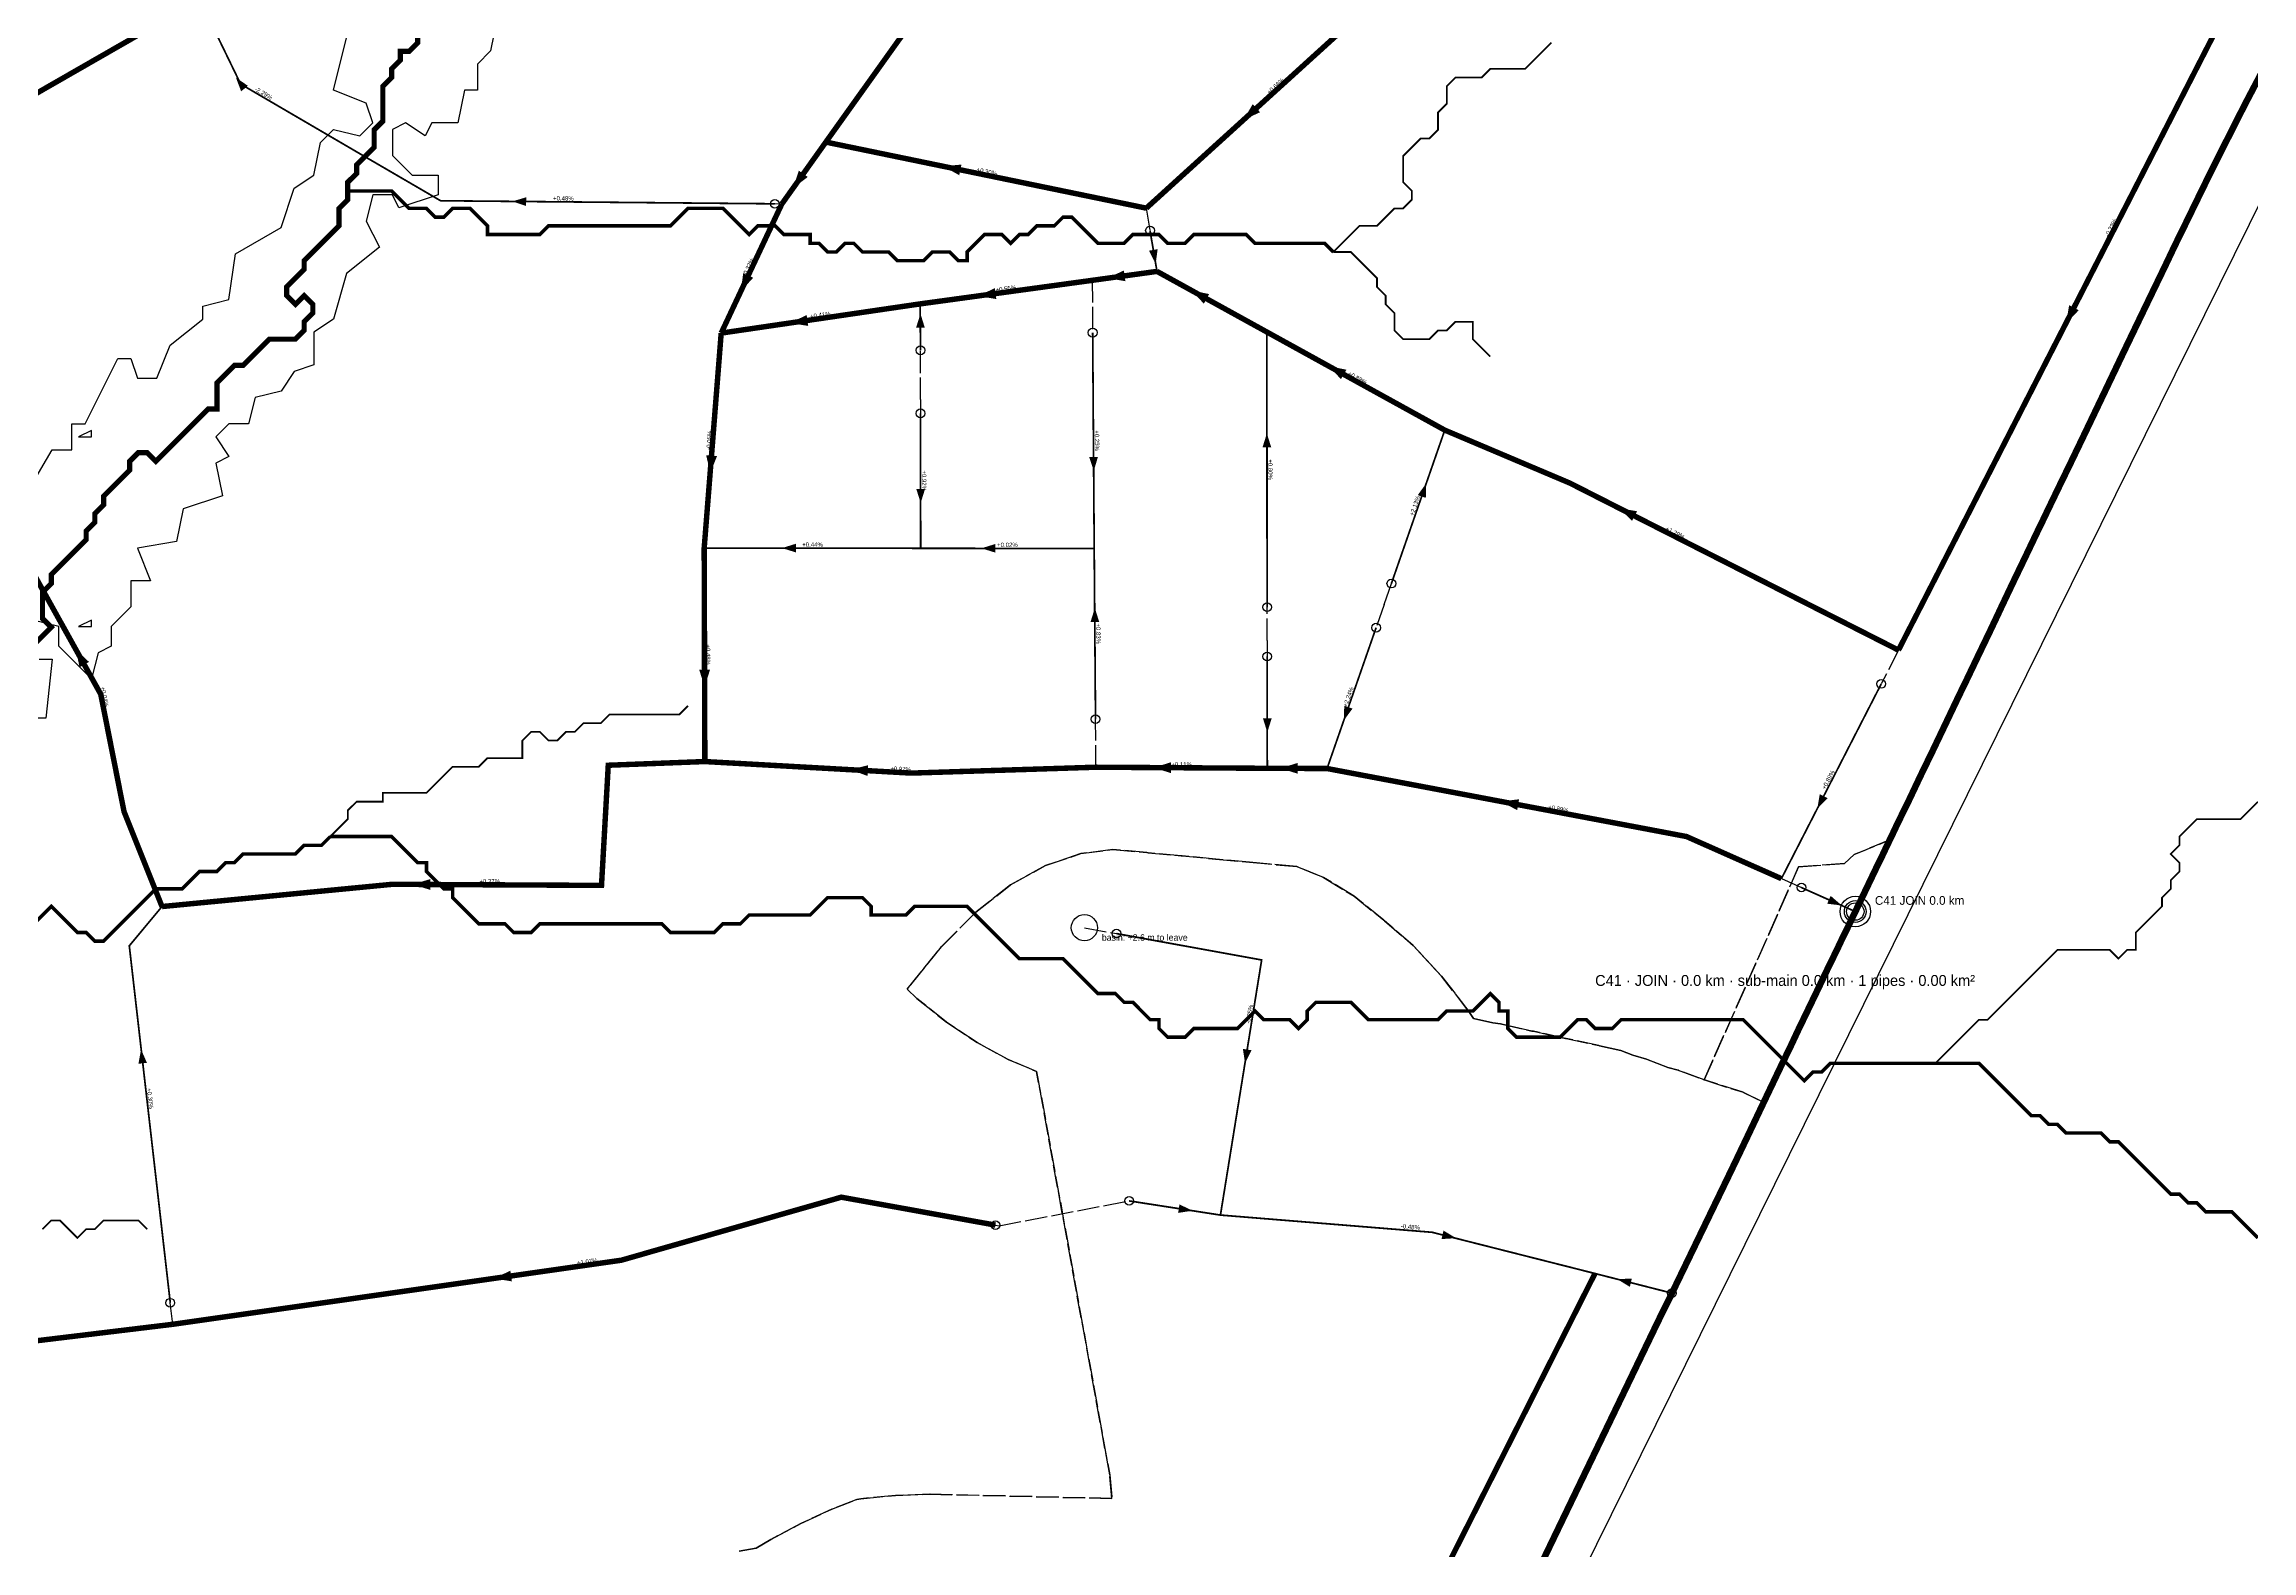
# Model space of a CAD drawing. Header units: metres. Extents: x 442821 to 452274, y 2561971 to 2571293.
# Drawn here: x 445948 to 446961, y 2564912 to 2565603 of the extents above; entities that cross this region are included whole.
import ezdxf
from ezdxf.enums import TextEntityAlignment as Align

# ---------------------------------------------------------------- set-up
doc = ezdxf.new("R2010")
doc.units = ezdxf.units.M
doc.header["$LTSCALE"] = 8
doc.linetypes.add('DASHDOT', pattern=[3.556, 2.54, -0.508, 0, -0.508])
doc.linetypes.add('DASHED', pattern=[1.524, 1.27, -0.254])
for name, color, linetype in [('A_ARROWS', 7, 'Continuous'), ('A_BASINS', 1, 'Continuous'), ('A_BUILT_2006', 252, 'Continuous'), ('A_CATCH_LABEL', 7, 'Continuous'), ('A_CATCHMENTS', 7, 'Continuous'), ('A_ENVELOPE', 3, 'Continuous'), ('A_GRADIENT', 8, 'Continuous'), ('A_HEAD_GAP', 8, 'Continuous'), ('A_HEADS', 8, 'Continuous'), ('A_JOIN_LINK', 6, 'Continuous'), ('A_MAIN_PIPE', 5, 'Continuous'), ('A_OUTLET_LABEL', 7, 'Continuous'), ('A_OUTLETS', 7, 'Continuous'), ('A_STREAMS', 5, 'Continuous'), ('A_WADI', 4, 'Continuous')]:
    doc.layers.add(name, color=color, linetype=linetype)

msp = doc.modelspace()

# ---------------------------------------------------------------- linework, layer by layer
at = {"layer": 'A_ARROWS', "color": 1}
for points in [[(446036, 2565587.8), (446041.5, 2565584), (446038.4, 2565581.5)], [(446498.2, 2565568.4), (446502.4, 2565575.6), (446505.8, 2565571.9)], [(446360.5, 2565547.1), (446368.8, 2565547.9), (446367.8, 2565543)], [(446291.6, 2565537.1), (446294.2, 2565545.1), (446298.3, 2565542.2)], [(446162.8, 2565531), (446169.2, 2565532.9), (446169.1, 2565528.9)], [(446457.9, 2565502.4), (446454.8, 2565508.4), (446458.8, 2565509.1)], [(446267.6, 2565489.8), (446268.7, 2565498.1), (446273.3, 2565496)], [(446435.7, 2565495.8), (446443.3, 2565499.3), (446444, 2565494.4)], [(446376.5, 2565487.6), (446384.1, 2565491.2), (446384.8, 2565486.2)], [(446474.2, 2565490.2), (446482.4, 2565488.5), (446480, 2565484.1)], [(446290.2, 2565475.2), (446297.8, 2565478.9), (446298.5, 2565473.9)], [(446350, 2565479.5), (446352, 2565473.1), (446348, 2565473.1)], [(446875.5, 2565475.1), (446876.9, 2565483.4), (446881.3, 2565481.1)], [(446537.1, 2565455.5), (446545.4, 2565453.8), (446542.9, 2565449.5)], [(446508.9, 2565424.6), (446510.9, 2565418.2), (446506.9, 2565418.2)], [(446253.6, 2565406.5), (446251.7, 2565414.6), (446256.7, 2565414.2)], [(446429.5, 2565407.4), (446427.4, 2565413.8), (446431.4, 2565413.8)], [(446350.1, 2565392.7), (446348.1, 2565399.1), (446352.1, 2565399.1)], [(446582, 2565401.7), (446581.8, 2565395), (446578.1, 2565396.3)], [(446670.4, 2565390.3), (446678.7, 2565388.9), (446676.4, 2565384.5)], [(446286.5, 2565372), (446292.9, 2565374), (446292.9, 2565370)], [(446378, 2565371.9), (446384.4, 2565373.9), (446384.4, 2565369.9)], [(446430, 2565344.5), (446432, 2565338.1), (446428, 2565338.1)], [(445962.6, 2565325.5), (445968.6, 2565319.8), (445964.3, 2565317.3)], [(446251, 2565308.3), (446248.5, 2565316.3), (446253.5, 2565316.3)], [(446509.1, 2565287.5), (446507.1, 2565293.9), (446511.1, 2565293.9)], [(446544.2, 2565293), (446544.4, 2565299.7), (446548.2, 2565298.4)], [(446457, 2565271.3), (446465, 2565273.8), (446464.9, 2565268.8)], [(446515.1, 2565271), (446523.1, 2565273.5), (446523.1, 2565268.5)], [(446317.8, 2565270.4), (446326, 2565272.4), (446325.7, 2565267.5)], [(446616.3, 2565255.8), (446624.6, 2565256.8), (446623.7, 2565251.8)], [(446761.4, 2565252.5), (446762.5, 2565259.1), (446766.1, 2565257.3)], [(446117.2, 2565217.8), (446125.2, 2565220.2), (446125.2, 2565215.2)], [(445992.5, 2565142.1), (445995.2, 2565135.9), (445991.3, 2565135.5)], [(446154.4, 2565037), (446161.9, 2565040.6), (446162.6, 2565035.7)]]:
    msp.add_solid(points, dxfattribs=at)
at = {"layer": 'A_ARROWS', "color": 2}
msp.add_solid([(446772.6, 2565208.1), (446765.9, 2565208.9), (446767.5, 2565212.5)], dxfattribs=at)
at = {"layer": 'A_ARROWS', "color": 3}
for points in [[(446498.9, 2565135.7), (446497.9, 2565142.3), (446501.9, 2565141.7)], [(446474.8, 2565068.1), (446468.2, 2565067.1), (446468.8, 2565071)], [(446595.7, 2565055.5), (446589, 2565055.1), (446589.9, 2565059)], [(446669.6, 2565036.7), (446676.3, 2565037), (446675.4, 2565033.2)]]:
    msp.add_solid(points, dxfattribs=at)
at = {"layer": 'A_BASINS', "color": 1}
msp.add_circle((446425.2, 2565197.9), 6, dxfattribs=at)
at = {"layer": 'A_BUILT_2006', "color": 252}
msp.add_lwpolyline([(444423.4, 2563343.2), (444431.5, 2563355.3), (444572.9, 2563267.8), (444295.2, 2562786.9), (444363.1, 2562577.1), (444377.7, 2562576.5), (444569.2, 2562604), (444800.1, 2562694.3), (445148.7, 2563361.2), (445469.4, 2563197.5), (445714.6, 2563159.3), (445807.5, 2563389.7), (445994.1, 2563715), (446180.6, 2564037.7), (446320.8, 2564284.9), (446551.4, 2564695.1), (447061.6, 2565726.9), (448013.4, 2567331.6), (448231.6, 2567243.7), (448332.3, 2567295.5), (448412.2, 2567436.6)], dxfattribs=at)
at = {"layer": 'A_CATCHMENTS', "color": 1, "linetype": 'DASHED'}
msp.add_lwpolyline([(446962.1, 2565584.2), (446958, 2565576.4), (446952.5, 2565565.6), (446950.8, 2565562.2), (446947, 2565554.7), (446941.5, 2565543.7), (446938.1, 2565536.8), (446930.8, 2565521.8), (446925.4, 2565510.8), (446920.7, 2565500.9), (446914.8, 2565488.7), (446909.5, 2565477.7), (446901.7, 2565461.5), (446898.9, 2565455.6), (446893.6, 2565444.5), (446888.3, 2565433.4), (446882.7, 2565421.7), (446877.7, 2565411.3), (446872.3, 2565400.2), (446867, 2565389.2), (446864.9, 2565384.8), (446862.8, 2565380.5), (446856.4, 2565367.1), (446851.1, 2565356.1), (446845.5, 2565344.3), (446844.1, 2565341.3), (446840.6, 2565333.9), (446835.3, 2565322.9), (446830, 2565311.8), (446826.3, 2565304.2), (446819.4, 2565289.7), (446814.1, 2565278.6), (446808.7, 2565267.5), (446803.5, 2565256.5), (446798.1, 2565245.5), (446795.7, 2565240.4), (446794.7, 2565238.2), (446778.3, 2565231.4), (446773.8, 2565227.4), (446752.8, 2565225.8), (446709.5, 2565128.1), (446697.5, 2565132.5), (446692.8, 2565133.8), (446683, 2565137.6), (446676.7, 2565139.5), (446671.2, 2565141.6), (446661.4, 2565143.7), (446661.2, 2565143.8), (446646.2, 2565147.1), (446645.9, 2565147.1), (446631.2, 2565150.4), (446630.4, 2565150.5), (446616.1, 2565153.8), (446612.6, 2565154.3), (446603.7, 2565156.3), (446601.6, 2565159.5), (446589, 2565175.7), (446576, 2565189.7), (446562.9, 2565201), (446562.5, 2565201.4), (446548.9, 2565212.4), (446534.9, 2565220.9), (446522.6, 2565225.9), (446501, 2565227.9), (446501, 2565227.9), (446485.5, 2565229.4), (446485.3, 2565229.4), (446470, 2565230.8), (446469.6, 2565230.9), (446454.5, 2565232.2), (446453.9, 2565232.4), (446438.2, 2565233.7), (446423.6, 2565231.9), (446407.4, 2565226.4), (446391.3, 2565217.5), (446375.4, 2565205), (446359.5, 2565189.1), (446343.9, 2565169.7), (446348.4, 2565165.5), (446362, 2565154.5), (446376, 2565145.2), (446390.2, 2565137.5), (446403.3, 2565132), (446436.8, 2564947), (446437.8, 2564936.1), (446354.3, 2564938.1), (446338.6, 2564937.5), (446322.7, 2564936), (446320.8, 2564935.7), (446309.3, 2564931.2), (446295.2, 2564924.7), (446281.3, 2564917.3), (446274.6, 2564913.3), (446266.8, 2564911.9)], dxfattribs=at)
at = {"layer": 'A_CATCHMENTS', "color": 3, "linetype": 'DASHED'}
msp.add_lwpolyline([(446266.8, 2564911.9), (446274.6, 2564913.3), (446281.3, 2564917.3), (446295.2, 2564924.7), (446309.3, 2564931.2), (446320.8, 2564935.7), (446322.7, 2564936), (446338.6, 2564937.5), (446354.3, 2564938.1), (446437.8, 2564936.1), (446436.8, 2564947), (446403.3, 2565132), (446390.2, 2565137.5), (446376, 2565145.2), (446362, 2565154.5), (446348.4, 2565165.5), (446343.9, 2565169.7), (446359.5, 2565189.1), (446375.4, 2565205), (446391.3, 2565217.5), (446407.4, 2565226.4), (446423.6, 2565231.9), (446438.2, 2565233.7), (446453.9, 2565232.4), (446454.5, 2565232.2), (446469.6, 2565230.9), (446470, 2565230.8), (446485.3, 2565229.4), (446485.5, 2565229.4), (446501, 2565227.9), (446501, 2565227.9), (446522.6, 2565225.9), (446534.9, 2565220.9), (446548.9, 2565212.4), (446562.5, 2565201.4), (446562.9, 2565201), (446576, 2565189.7), (446589, 2565175.7), (446601.6, 2565159.5), (446603.7, 2565156.3), (446612.6, 2565154.3), (446616.1, 2565153.8), (446630.4, 2565150.5), (446631.2, 2565150.4), (446645.9, 2565147.1), (446646.2, 2565147.1), (446661.2, 2565143.8), (446661.4, 2565143.7), (446671.2, 2565141.6), (446676.7, 2565139.5), (446683, 2565137.6), (446692.8, 2565133.8), (446697.5, 2565132.5), (446709.5, 2565128.1), (446710.1, 2565127.9), (446727.3, 2565122.4), (446736.8, 2565117.8), (446734.7, 2565113.4), (446729.2, 2565101.8), (446723.9, 2565090.7), (446718.6, 2565079.7), (446694.7, 2565030.3), (446693.9, 2565028.6), (446691.2, 2565023.2), (446687.5, 2565015.6), (446628.6, 2564893.4)], dxfattribs=at)
at = {"layer": 'A_CATCHMENTS', "color": 2, "linetype": 'DASHED'}
msp.add_lwpolyline([(446794.7, 2565238.2), (446792.8, 2565234.4), (446791.5, 2565231.6), (446788.8, 2565226.1), (446782.2, 2565212.3), (446778.8, 2565205.3), (446776.9, 2565201.3), (446775.9, 2565199.2), (446771.8, 2565190.8), (446770.6, 2565188.2), (446766.2, 2565179.2), (446760.9, 2565168.1), (446755.6, 2565157.1), (446752.6, 2565150.9), (446749.1, 2565143.4), (446745, 2565135), (446739.7, 2565123.9), (446736.8, 2565117.8), (446727.3, 2565122.4), (446710.1, 2565127.9), (446709.5, 2565128.1), (446752.8, 2565225.8), (446773.8, 2565227.4), (446778.3, 2565231.4), (446794.7, 2565238.2)], close=True, dxfattribs=at)
at = {"layer": 'A_ENVELOPE', "color": 3}
msp.add_lwpolyline([(446962.1, 2565584.2), (446958, 2565576.4), (446952.5, 2565565.6), (446950.8, 2565562.2), (446947, 2565554.7), (446941.5, 2565543.7), (446938.1, 2565536.8), (446930.8, 2565521.8), (446925.4, 2565510.8), (446920.7, 2565500.9), (446914.8, 2565488.7), (446909.5, 2565477.7), (446901.7, 2565461.5), (446898.9, 2565455.6), (446893.6, 2565444.5), (446888.3, 2565433.4), (446882.7, 2565421.7), (446877.7, 2565411.3), (446872.3, 2565400.2), (446867, 2565389.2), (446864.9, 2565384.8), (446862.8, 2565380.5), (446856.4, 2565367.1), (446851.1, 2565356.1), (446845.5, 2565344.3), (446844.1, 2565341.3), (446840.6, 2565333.9), (446835.3, 2565322.9), (446830, 2565311.8), (446826.3, 2565304.2), (446819.4, 2565289.7), (446814.1, 2565278.6), (446808.7, 2565267.5), (446803.5, 2565256.5), (446798.1, 2565245.5), (446795.7, 2565240.4), (446792.8, 2565234.4), (446791.5, 2565231.6), (446788.8, 2565226.1), (446782.2, 2565212.3), (446778.8, 2565205.3), (446776.9, 2565201.3), (446775.9, 2565199.2), (446771.8, 2565190.8), (446770.6, 2565188.2), (446766.2, 2565179.2), (446760.9, 2565168.1), (446755.6, 2565157.1), (446752.6, 2565150.9), (446749.1, 2565143.4), (446745, 2565135), (446739.7, 2565123.9), (446734.7, 2565113.4), (446729.2, 2565101.8), (446723.9, 2565090.7), (446718.6, 2565079.7), (446694.7, 2565030.3), (446693.9, 2565028.6), (446691.2, 2565023.2), (446687.5, 2565015.6), (446628.6, 2564893.4)], dxfattribs=at)
at = {"layer": 'A_HEAD_GAP', "color": 8, "linetype": 'DASHED'}
for points in [[(446286.4, 2565529.8), (446283.2, 2565529.9)], [(446453.6, 2565527.9), (446455.3, 2565517.6)], [(446428.8, 2565494.8), (446429, 2565470.8)], [(446350, 2565440.1), (446350, 2565462.7)], [(446350, 2565440.1), (446350, 2565433.8)], [(446562.7, 2565346.1), (446566, 2565355.7)], [(446509, 2565329.6), (446509, 2565344.9)], [(446562.7, 2565346.1), (446559, 2565335.5)], [(446509, 2565329.6), (446509, 2565322.3)], [(446798.6, 2565325.2), (446790.7, 2565309.7)], [(446430.5, 2565271.5), (446430.3, 2565293.5)], [(446744.9, 2565220.4), (446754.1, 2565216.3)], [(446425.2, 2565197.9), (446439.9, 2565195.2)], [(446384.4, 2565061.5), (446386.1, 2565061.2), (446445.7, 2565072.6)], [(446007, 2565016), (446005.9, 2565025.9)]]:
    msp.add_lwpolyline(points, dxfattribs=at)
at = {"layer": 'A_HEADS', "color": 1}
for centre in [(446283.2, 2565529.9), (446455.3, 2565517.6), (446429, 2565470.8), (446350, 2565462.7), (446350, 2565433.8), (446566, 2565355.7), (446509, 2565344.9), (446559, 2565335.5), (446509, 2565322.3), (446790.7, 2565309.7), (446430.3, 2565293.5), (446384.4, 2565061.5), (446005.9, 2565025.9)]:
    msp.add_circle(centre, 2, dxfattribs=at)
at = {"layer": 'A_HEADS', "color": 2}
msp.add_circle((446754.1, 2565216.3), 2, dxfattribs=at)
at = {"layer": 'A_HEADS', "color": 3}
for centre in [(446439.9, 2565195.2), (446445.7, 2565072.6), (446694.7, 2565030.3)]:
    msp.add_circle(centre, 2, dxfattribs=at)
at = {"layer": 'A_JOIN_LINK', "color": 6, "const_width": 1.5}
msp.add_lwpolyline([(446778.8, 2565205.3), (446778.8, 2565205.3)], dxfattribs=at)
at = {"layer": 'A_JOIN_LINK', "color": 6}
msp.add_circle((446778.8, 2565205.3), 5, dxfattribs=at)
at = {"layer": 'A_MAIN_PIPE', "color": 5, "const_width": 3}
msp.add_lwpolyline([(446966.7, 2565592.9), (446962.1, 2565584.2), (446958, 2565576.4), (446952.5, 2565565.6), (446950.8, 2565562.2), (446947, 2565554.7), (446941.5, 2565543.7), (446938.1, 2565536.8), (446930.8, 2565521.8), (446925.4, 2565510.8), (446920.7, 2565500.9), (446914.8, 2565488.7), (446909.5, 2565477.7), (446901.7, 2565461.5), (446898.9, 2565455.6), (446893.6, 2565444.5), (446888.3, 2565433.4), (446882.7, 2565421.7), (446877.7, 2565411.3), (446872.3, 2565400.2), (446867, 2565389.2), (446864.9, 2565384.8), (446862.8, 2565380.5), (446856.4, 2565367.1), (446851.1, 2565356.1), (446845.5, 2565344.3), (446844.1, 2565341.3), (446840.6, 2565333.9), (446835.3, 2565322.9), (446830, 2565311.8), (446826.3, 2565304.2), (446819.4, 2565289.7), (446814.1, 2565278.6), (446808.7, 2565267.5), (446803.5, 2565256.5), (446798.1, 2565245.5), (446795.7, 2565240.4), (446792.8, 2565234.4), (446791.5, 2565231.6), (446788.8, 2565226.1), (446782.2, 2565212.3), (446776.9, 2565201.3), (446775.9, 2565199.2), (446771.8, 2565190.8), (446770.6, 2565188.2), (446766.2, 2565179.2), (446760.9, 2565168.1), (446755.6, 2565157.1), (446752.6, 2565150.9), (446749.1, 2565143.4), (446745, 2565135), (446739.7, 2565123.9), (446734.7, 2565113.4), (446729.2, 2565101.8), (446723.9, 2565090.7), (446718.6, 2565079.7), (446693.9, 2565028.6), (446691.2, 2565023.2), (446687.5, 2565015.6), (446544.7, 2564719.1)], dxfattribs=at)
at = {"layer": 'A_OUTLETS', "color": 5}
for radius in [7, 4]:
    msp.add_circle((446778.8, 2565205.3), radius, dxfattribs=at)
at = {"layer": 'A_SECONDARY_HEADER', "color": 1, "linetype": 'DASHED', "const_width": 2.5}
for points in [[(446456.4, 2565767.8), (446306.6, 2565558.2)], [(446453.6, 2565527.9), (446306.6, 2565558.2)], [(446458.5, 2565498.9), (446428.8, 2565494.8)], [(446508.9, 2565471.1), (446458.5, 2565498.9)], [(446349.9, 2565484), (446258.6, 2565470.6)], [(446258.6, 2565470.6), (446250.8, 2565372)], [(446002.1, 2565207.6), (445984.7, 2565251.1), (445974, 2565305), (445926, 2565391.2)], [(446250.8, 2565372), (446251.1, 2565274.1)], [(446251.1, 2565274.1), (446206.8, 2565272.4), (446203.7, 2565217.3), (446107.7, 2565217.8), (446002.1, 2565207.6)], [(446509.1, 2565271), (446430.5, 2565271.5)], [(446007, 2565016), (445859, 2564998.1), (445714.6, 2564945.5)]]:
    msp.add_lwpolyline(points, dxfattribs=at)
at = {"layer": 'A_SECONDARY_HEADER', "color": 1, "linetype": 'DASHDOT', "const_width": 2.5}
for points in [[(446996.4, 2565711.2), (446798.6, 2565325.2)], [(446286.4, 2565529.8), (446258.6, 2565470.6)]]:
    msp.add_lwpolyline(points, dxfattribs=at)
at = {"layer": 'A_SECONDARY_HEADER', "color": 1, "const_width": 2.5}
for points in [[(446574.3, 2565637.5), (446453.6, 2565527.9)], [(446019.4, 2565623.5), (445841.2, 2565521.3)], [(446306.6, 2565558.2), (446286.4, 2565529.8)], [(446428.8, 2565494.8), (446349.9, 2565484)], [(446590.5, 2565426.1), (446508.9, 2565471.1)], [(446798.6, 2565325.2), (446647.9, 2565401.8), (446590.5, 2565426.1)], [(446430.5, 2565271.5), (446345.8, 2565268.8), (446251.1, 2565274.1)], [(446536.5, 2565270.9), (446509.1, 2565271)], [(446744.9, 2565220.4), (446701.4, 2565239.7), (446536.5, 2565270.9)], [(446384.4, 2565061.5), (446313.7, 2565074.3), (446212.8, 2565045.4), (446007, 2565016)]]:
    msp.add_lwpolyline(points, dxfattribs=at)
at = {"layer": 'A_SECONDARY_HEADER', "color": 3, "const_width": 2.5}
msp.add_lwpolyline([(446659.4, 2565039.3), (446430.9, 2564586.9)], dxfattribs=at)
at = {"layer": 'A_SECONDARY_MAIN', "color": 1, "linetype": 'DASHDOT', "const_width": 0.8}
msp.add_lwpolyline([(446094.7, 2565551.8), (446038.2, 2565584.8), (446019.4, 2565623.5)], dxfattribs=at)
at = {"layer": 'A_SECONDARY_MAIN', "color": 1, "const_width": 0.8}
for points in [[(446350, 2565433.8), (446350.1, 2565371.9)], [(446559, 2565335.5), (446536.5, 2565270.9)], [(446509, 2565322.3), (446509.1, 2565271)]]:
    msp.add_lwpolyline(points, dxfattribs=at)
at = {"layer": 'A_SECONDARY_MAIN', "color": 1, "linetype": 'DASHED', "const_width": 0.8}
for points in [[(446350.1, 2565371.9), (446250.8, 2565372)], [(446429.7, 2565371.8), (446350.1, 2565371.9)]]:
    msp.add_lwpolyline(points, dxfattribs=at)
at = {"layer": 'A_SECONDARY_MAIN', "color": 3, "linetype": 'DASHDOT', "const_width": 0.8}
for points in [[(446439.9, 2565195.2), (446506.5, 2565183.1), (446487.6, 2565066.1)], [(446487.6, 2565066.1), (446584.7, 2565058.2), (446659.4, 2565039.3)]]:
    msp.add_lwpolyline(points, dxfattribs=at)
at = {"layer": 'A_SECONDARY_MAIN', "color": 3, "const_width": 0.8}
msp.add_lwpolyline([(446694.7, 2565030.3), (446659.4, 2565039.3)], dxfattribs=at)
at = {"layer": 'A_SECONDARY_MAIN_BRANCH', "color": 1, "linetype": 'DASHED', "const_width": 0.8}
for points in [[(446283.2, 2565529.9), (446129.9, 2565531.3), (446094.7, 2565551.8)], [(446455.3, 2565517.6), (446458.5, 2565498.9)], [(446429, 2565470.8), (446429.7, 2565371.8)], [(446005.9, 2565025.9), (445987.1, 2565189.6), (446002.1, 2565207.6)]]:
    msp.add_lwpolyline(points, dxfattribs=at)
at = {"layer": 'A_SECONDARY_MAIN_BRANCH', "color": 1, "const_width": 0.8}
for points in [[(446350, 2565462.7), (446349.9, 2565484)], [(446509, 2565344.9), (446508.9, 2565471.1)], [(446566, 2565355.7), (446590.5, 2565426.1)], [(446430.3, 2565293.5), (446429.7, 2565371.8)], [(446790.7, 2565309.7), (446744.9, 2565220.4)]]:
    msp.add_lwpolyline(points, dxfattribs=at)
at = {"layer": 'A_SECONDARY_MAIN_BRANCH', "color": 2, "linetype": 'DASHED', "const_width": 0.8}
msp.add_lwpolyline([(446754.1, 2565216.3), (446778.8, 2565205.3)], dxfattribs=at)
at = {"layer": 'A_SECONDARY_MAIN_BRANCH', "color": 3, "const_width": 0.8}
msp.add_lwpolyline([(446445.7, 2565072.6), (446487.6, 2565066.1)], dxfattribs=at)
at = {"layer": 'A_STREAMS', "color": 5}
for points, const_width in [([(446119.4, 2565607.8), (446119.4, 2565603.8), (446115.4, 2565599.8), (446111.4, 2565599.8), (446111.4, 2565595.8), (446107.4, 2565591.8), (446107.4, 2565587.8), (446103.4, 2565583.8), (446103.4, 2565579.8), (446103.4, 2565575.8), (446103.4, 2565571.8), (446103.4, 2565567.8), (446099.4, 2565563.8), (446099.4, 2565559.8), (446099.4, 2565555.8), (446095.4, 2565551.8), (446091.4, 2565547.8), (446091.4, 2565543.8), (446087.3, 2565539.8), (446087.3, 2565535.8)], 2.4), ([(446639.4, 2565603.8), (446635.4, 2565599.8), (446631.4, 2565595.8), (446627.4, 2565591.8), (446623.4, 2565591.8), (446619.4, 2565591.8), (446615.4, 2565591.8), (446611.4, 2565591.8), (446607.4, 2565587.8), (446603.4, 2565587.8), (446599.4, 2565587.8), (446595.4, 2565587.8), (446591.4, 2565583.8), (446591.4, 2565579.8), (446591.4, 2565575.8), (446587.4, 2565571.8), (446587.4, 2565567.8), (446587.4, 2565563.8), (446583.4, 2565559.8), (446579.4, 2565559.8), (446575.4, 2565555.8), (446571.4, 2565551.8), (446571.4, 2565547.8), (446571.4, 2565543.8), (446571.4, 2565539.8), (446575.4, 2565535.8), (446575.4, 2565531.8), (446571.4, 2565527.8), (446567.4, 2565527.8), (446563.4, 2565523.8), (446559.4, 2565519.8), (446555.4, 2565519.8), (446551.4, 2565519.8), (446547.4, 2565515.8), (446543.4, 2565511.8), (446539.4, 2565507.8)], 0.8), ([(446087.3, 2565535.8), (446087.3, 2565531.8), (446083.3, 2565527.8), (446083.3, 2565523.8), (446083.3, 2565519.8), (446079.3, 2565515.8), (446075.3, 2565511.8), (446071.3, 2565507.8), (446067.3, 2565503.8), (446067.3, 2565499.8), (446063.3, 2565495.8), (446059.3, 2565491.8), (446059.3, 2565487.8), (446063.3, 2565483.8), (446067.3, 2565487.8), (446071.3, 2565483.8), (446071.3, 2565479.8), (446067.3, 2565475.8), (446067.3, 2565471.8), (446063.3, 2565467.8), (446059.3, 2565467.8), (446055.3, 2565467.8), (446051.3, 2565467.8), (446047.3, 2565463.8), (446043.3, 2565459.8), (446039.3, 2565455.8), (446035.3, 2565455.8), (446031.3, 2565451.8), (446027.3, 2565447.8), (446027.3, 2565443.8), (446027.3, 2565439.8), (446027.3, 2565435.8), (446023.3, 2565435.8), (446019.3, 2565431.8), (446015.3, 2565427.8), (446011.3, 2565423.8), (446007.3, 2565419.8), (446003.3, 2565415.8), (445999.3, 2565411.8), (445995.3, 2565415.8), (445991.3, 2565415.8), (445987.3, 2565411.8), (445987.3, 2565407.8), (445983.3, 2565403.8), (445979.3, 2565399.8), (445975.3, 2565395.8), (445975.3, 2565391.8), (445971.3, 2565387.8), (445971.3, 2565383.8), (445967.3, 2565379.8), (445967.3, 2565375.8), (445963.3, 2565371.8), (445959.3, 2565367.8), (445955.3, 2565363.8), (445951.3, 2565359.8), (445951.3, 2565355.7), (445947.3, 2565351.7), (445947.3, 2565347.7), (445947.3, 2565343.7), (445947.3, 2565339.7), (445951.3, 2565335.7), (445947.3, 2565331.7), (445943.3, 2565327.7)], 2.4), ([(446539.4, 2565507.8), (446535.4, 2565511.8), (446531.4, 2565511.8), (446527.4, 2565511.8), (446523.4, 2565511.8), (446519.4, 2565511.8), (446515.4, 2565511.8), (446511.4, 2565511.8), (446507.4, 2565511.8), (446503.4, 2565511.8), (446499.4, 2565515.8), (446495.4, 2565515.8), (446491.4, 2565515.8), (446487.4, 2565515.8), (446483.4, 2565515.8), (446479.4, 2565515.8), (446475.4, 2565515.8), (446471.4, 2565511.8), (446467.4, 2565511.8), (446463.4, 2565511.8), (446459.4, 2565515.8), (446455.4, 2565515.8), (446451.4, 2565515.8), (446447.4, 2565515.8), (446443.4, 2565511.8), (446439.4, 2565511.8), (446435.4, 2565511.8), (446431.4, 2565511.8), (446427.4, 2565515.8), (446423.4, 2565519.8), (446419.4, 2565523.8), (446415.4, 2565523.8), (446411.4, 2565519.8), (446407.4, 2565519.8), (446403.4, 2565519.8), (446399.4, 2565515.8), (446395.4, 2565515.8), (446391.4, 2565511.8), (446387.4, 2565515.8), (446383.4, 2565515.8), (446379.4, 2565515.8), (446375.4, 2565511.8), (446371.4, 2565507.8), (446371.4, 2565503.8), (446367.4, 2565503.8), (446363.4, 2565507.8), (446359.4, 2565507.8), (446355.4, 2565507.8), (446351.4, 2565503.8), (446347.4, 2565503.8), (446343.4, 2565503.8), (446339.4, 2565503.8), (446335.4, 2565507.8), (446331.4, 2565507.8), (446327.4, 2565507.8), (446323.4, 2565507.8), (446319.4, 2565511.8), (446315.4, 2565511.8), (446311.4, 2565507.8), (446307.4, 2565507.8), (446303.4, 2565511.8), (446299.4, 2565511.8), (446299.4, 2565515.8), (446295.4, 2565515.8), (446291.4, 2565515.8), (446287.4, 2565515.8), (446283.4, 2565519.8), (446279.4, 2565519.8), (446275.4, 2565519.8), (446271.4, 2565515.8), (446267.4, 2565519.8), (446263.4, 2565523.8), (446259.4, 2565527.8), (446255.4, 2565527.8), (446251.4, 2565527.8), (446247.4, 2565527.8), (446243.4, 2565527.8), (446239.4, 2565523.8), (446235.4, 2565519.8), (446231.4, 2565519.8), (446227.4, 2565519.8), (446223.4, 2565519.8), (446219.4, 2565519.8), (446215.4, 2565519.8), (446211.4, 2565519.8), (446207.4, 2565519.8), (446203.4, 2565519.8), (446199.4, 2565519.8), (446195.4, 2565519.8), (446191.4, 2565519.8), (446187.4, 2565519.8), (446183.4, 2565519.8), (446179.4, 2565519.8), (446175.4, 2565515.8), (446171.4, 2565515.8), (446167.4, 2565515.8), (446163.4, 2565515.8), (446159.4, 2565515.8), (446155.4, 2565515.8), (446151.4, 2565515.8), (446151.4, 2565519.8), (446147.4, 2565523.8), (446143.4, 2565527.8), (446139.4, 2565527.8), (446135.4, 2565527.8), (446131.4, 2565523.8), (446127.4, 2565523.8), (446123.4, 2565527.8), (446119.4, 2565527.8), (446115.4, 2565527.8), (446111.4, 2565531.8), (446107.4, 2565535.8), (446103.4, 2565535.8), (446099.4, 2565535.8), (446095.4, 2565535.8), (446091.4, 2565535.8), (446087.3, 2565535.8)], 1.6), ([(446611.4, 2565459.8), (446607.4, 2565463.8), (446603.4, 2565467.8), (446603.4, 2565471.8), (446603.4, 2565475.8), (446599.4, 2565475.8), (446595.4, 2565475.8), (446591.4, 2565471.8), (446587.4, 2565471.8), (446583.4, 2565467.8), (446579.4, 2565467.8), (446575.4, 2565467.8), (446571.4, 2565467.8), (446567.4, 2565471.8), (446567.4, 2565475.8), (446567.4, 2565479.8), (446563.4, 2565483.8), (446563.4, 2565487.8), (446559.4, 2565491.8), (446559.4, 2565495.8), (446555.4, 2565499.8), (446551.4, 2565503.8), (446547.4, 2565507.8), (446543.4, 2565507.8), (446539.4, 2565507.8)], 0.8), ([(446243.4, 2565299.7), (446239.4, 2565295.7), (446235.4, 2565295.7), (446231.4, 2565295.7), (446227.4, 2565295.7), (446223.4, 2565295.7), (446219.4, 2565295.7), (446215.4, 2565295.7), (446211.4, 2565295.7), (446207.4, 2565295.7), (446203.4, 2565291.7), (446199.4, 2565291.7), (446195.4, 2565291.7), (446191.4, 2565287.7), (446187.4, 2565287.7), (446183.4, 2565283.7), (446179.4, 2565283.7), (446175.4, 2565287.7), (446171.4, 2565287.7), (446167.4, 2565283.7), (446167.4, 2565279.7), (446167.4, 2565275.7), (446163.4, 2565275.7), (446159.4, 2565275.7), (446155.4, 2565275.7), (446151.4, 2565275.7), (446147.4, 2565271.7), (446143.4, 2565271.7), (446139.4, 2565271.7), (446135.4, 2565271.7), (446131.4, 2565267.7), (446127.4, 2565263.7), (446123.4, 2565259.7), (446119.4, 2565259.7), (446115.4, 2565259.7), (446111.4, 2565259.7), (446107.4, 2565259.7), (446103.4, 2565259.7), (446103.4, 2565255.7), (446099.4, 2565255.7), (446095.4, 2565255.7), (446091.4, 2565255.7), (446087.3, 2565251.7), (446087.3, 2565247.7), (446083.3, 2565243.7), (446079.3, 2565239.7)], 0.8), ([(446963.5, 2565255.7), (446959.5, 2565251.7), (446955.5, 2565247.7), (446951.5, 2565247.7), (446947.5, 2565247.7), (446943.5, 2565247.7), (446939.5, 2565247.7), (446935.5, 2565247.7), (446931.5, 2565243.7), (446927.5, 2565239.7), (446927.5, 2565235.7), (446923.5, 2565231.7), (446927.5, 2565227.7), (446927.5, 2565223.7), (446923.5, 2565219.7), (446923.5, 2565215.7), (446919.5, 2565211.7), (446919.5, 2565207.7), (446915.5, 2565203.7), (446911.5, 2565199.7), (446907.5, 2565195.7), (446907.5, 2565191.7), (446907.5, 2565187.7), (446903.5, 2565187.7), (446899.5, 2565183.7), (446895.5, 2565187.7), (446891.5, 2565187.7), (446887.5, 2565187.7), (446883.5, 2565187.7), (446879.5, 2565187.7), (446875.5, 2565187.7), (446871.5, 2565187.7), (446867.5, 2565183.7), (446863.5, 2565179.7), (446859.5, 2565175.7), (446855.5, 2565171.7), (446851.5, 2565167.7), (446847.5, 2565163.7), (446843.5, 2565159.7), (446839.5, 2565155.7), (446835.5, 2565155.7), (446831.5, 2565151.7), (446827.5, 2565147.7), (446823.5, 2565143.7), (446819.5, 2565139.7), (446815.5, 2565135.7)], 0.8), ([(446079.3, 2565239.7), (446075.3, 2565235.7), (446071.3, 2565235.7), (446067.3, 2565235.7), (446063.3, 2565231.7), (446059.3, 2565231.7), (446055.3, 2565231.7), (446051.3, 2565231.7), (446047.3, 2565231.7), (446043.3, 2565231.7), (446039.3, 2565231.7), (446035.3, 2565227.7), (446031.3, 2565227.7), (446027.3, 2565223.7), (446023.3, 2565223.7), (446019.3, 2565223.7), (446015.3, 2565219.7), (446011.3, 2565215.7), (446007.3, 2565215.7), (446003.3, 2565215.7), (445999.3, 2565215.7), (445995.3, 2565211.7), (445991.3, 2565207.7), (445987.3, 2565203.7), (445983.3, 2565199.7), (445979.3, 2565195.7), (445975.3, 2565191.7), (445971.3, 2565191.7), (445967.3, 2565195.7), (445963.3, 2565195.7), (445959.3, 2565199.7), (445955.3, 2565203.7), (445951.3, 2565207.7), (445947.3, 2565203.7), (445943.3, 2565199.7)], 1.6), ([(446815.5, 2565135.7), (446811.4, 2565135.7), (446807.4, 2565135.7), (446803.4, 2565135.7), (446799.4, 2565135.7), (446795.4, 2565135.7), (446791.4, 2565135.7), (446787.4, 2565135.7), (446783.4, 2565135.7), (446779.4, 2565135.7), (446775.4, 2565135.7), (446771.4, 2565135.7), (446767.4, 2565135.7), (446763.4, 2565131.7), (446759.4, 2565131.7), (446755.4, 2565127.7), (446751.4, 2565131.7), (446747.4, 2565135.7), (446743.4, 2565139.7), (446739.4, 2565143.7), (446735.4, 2565147.7), (446731.4, 2565151.7), (446727.4, 2565155.7), (446723.4, 2565155.7), (446719.4, 2565155.7), (446715.4, 2565155.7), (446711.4, 2565155.7), (446707.4, 2565155.7), (446703.4, 2565155.7), (446699.4, 2565155.7), (446695.4, 2565155.7), (446691.4, 2565155.7), (446687.4, 2565155.7), (446683.4, 2565155.7), (446679.4, 2565155.7), (446675.4, 2565155.7), (446671.4, 2565155.7), (446667.4, 2565151.7), (446663.4, 2565151.7), (446659.4, 2565151.7), (446655.4, 2565155.7), (446651.4, 2565155.7), (446647.4, 2565151.7), (446643.4, 2565147.7), (446639.4, 2565147.7), (446635.4, 2565147.7), (446631.4, 2565147.7), (446627.4, 2565147.7), (446623.4, 2565147.7), (446619.4, 2565151.7), (446619.4, 2565155.7), (446619.4, 2565159.7), (446615.4, 2565159.7), (446615.4, 2565163.7), (446611.4, 2565167.7), (446607.4, 2565163.7), (446603.4, 2565159.7), (446599.4, 2565159.7), (446595.4, 2565159.7), (446591.4, 2565159.7), (446587.4, 2565155.7), (446583.4, 2565155.7), (446579.4, 2565155.7), (446575.4, 2565155.7), (446571.4, 2565155.7), (446567.4, 2565155.7), (446563.4, 2565155.7), (446559.4, 2565155.7), (446555.4, 2565155.7), (446551.4, 2565159.7), (446547.4, 2565163.7), (446543.4, 2565163.7), (446539.4, 2565163.7), (446535.4, 2565163.7), (446531.4, 2565163.7), (446527.4, 2565159.7), (446527.4, 2565155.7), (446523.4, 2565151.7), (446519.4, 2565155.7), (446515.4, 2565155.7), (446511.4, 2565155.7), (446507.4, 2565155.7), (446503.4, 2565159.7), (446499.4, 2565155.7), (446495.4, 2565151.7), (446491.4, 2565151.7), (446487.4, 2565151.7), (446483.4, 2565151.7), (446479.4, 2565151.7), (446475.4, 2565151.7), (446471.4, 2565147.7), (446467.4, 2565147.7), (446463.4, 2565147.7), (446459.4, 2565151.7), (446459.4, 2565155.7), (446455.4, 2565155.7), (446451.4, 2565159.7), (446447.4, 2565163.7), (446443.4, 2565163.7), (446439.4, 2565167.7), (446435.4, 2565167.7), (446431.4, 2565167.7), (446427.4, 2565171.7), (446423.4, 2565175.7), (446419.4, 2565179.7), (446415.4, 2565183.7), (446411.4, 2565183.7), (446407.4, 2565183.7), (446403.4, 2565183.7), (446399.4, 2565183.7), (446395.4, 2565183.7), (446391.4, 2565187.7), (446387.4, 2565191.7), (446383.4, 2565195.7), (446379.4, 2565199.7), (446375.4, 2565203.7), (446371.4, 2565207.7), (446367.4, 2565207.7), (446363.4, 2565207.7), (446359.4, 2565207.7), (446355.4, 2565207.7), (446351.4, 2565207.7), (446347.4, 2565207.7), (446343.4, 2565203.7), (446339.4, 2565203.7), (446335.4, 2565203.7), (446331.4, 2565203.7), (446327.4, 2565203.7), (446327.4, 2565207.7), (446323.4, 2565211.7), (446319.4, 2565211.7), (446315.4, 2565211.7), (446311.4, 2565211.7), (446307.4, 2565211.7), (446303.4, 2565207.7), (446299.4, 2565203.7), (446295.4, 2565203.7), (446291.4, 2565203.7), (446287.4, 2565203.7), (446283.4, 2565203.7), (446279.4, 2565203.7), (446275.4, 2565203.7), (446271.4, 2565203.7), (446267.4, 2565199.7), (446263.4, 2565199.7), (446259.4, 2565199.7), (446255.4, 2565195.7), (446251.4, 2565195.7), (446247.4, 2565195.7), (446243.4, 2565195.7), (446239.4, 2565195.7), (446235.4, 2565195.7), (446231.4, 2565199.7), (446227.4, 2565199.7), (446223.4, 2565199.7), (446219.4, 2565199.7), (446215.4, 2565199.7), (446211.4, 2565199.7), (446207.4, 2565199.7), (446203.4, 2565199.7), (446199.4, 2565199.7), (446195.4, 2565199.7), (446191.4, 2565199.7), (446187.4, 2565199.7), (446183.4, 2565199.7), (446179.4, 2565199.7), (446175.4, 2565199.7), (446171.4, 2565195.7), (446167.4, 2565195.7), (446163.4, 2565195.7), (446159.4, 2565199.7), (446155.4, 2565199.7), (446151.4, 2565199.7), (446147.4, 2565199.7), (446143.4, 2565203.7), (446139.4, 2565207.7), (446135.4, 2565211.7), (446135.4, 2565215.7), (446131.4, 2565215.7), (446127.4, 2565219.7), (446123.4, 2565223.7), (446123.4, 2565227.7), (446119.4, 2565227.7), (446115.4, 2565231.7), (446111.4, 2565235.7), (446107.4, 2565239.7), (446103.4, 2565239.7), (446099.4, 2565239.7), (446095.4, 2565239.7), (446091.4, 2565239.7), (446087.3, 2565239.7), (446083.3, 2565239.7), (446079.3, 2565239.7)], 1.6), ([(446963.5, 2565055.6), (446959.5, 2565059.6), (446955.5, 2565063.6), (446951.5, 2565067.6), (446947.5, 2565067.6), (446943.5, 2565067.6), (446939.5, 2565067.6), (446935.5, 2565071.7), (446931.5, 2565071.7), (446927.5, 2565075.7), (446923.5, 2565075.7), (446919.5, 2565079.7), (446915.5, 2565083.7), (446911.5, 2565087.7), (446907.5, 2565091.7), (446903.5, 2565095.7), (446899.5, 2565099.7), (446895.5, 2565099.7), (446891.5, 2565103.7), (446887.5, 2565103.7), (446883.5, 2565103.7), (446879.5, 2565103.7), (446875.5, 2565103.7), (446871.5, 2565107.7), (446867.5, 2565107.7), (446863.5, 2565111.7), (446859.5, 2565111.7), (446855.5, 2565115.7), (446851.5, 2565119.7), (446847.5, 2565123.7), (446843.5, 2565127.7), (446839.5, 2565131.7), (446835.5, 2565135.7), (446831.5, 2565135.7), (446827.5, 2565135.7), (446823.5, 2565135.7), (446819.5, 2565135.7), (446815.5, 2565135.7)], 1.6), ([(445995.3, 2565059.6), (445991.3, 2565063.6), (445987.3, 2565063.6), (445983.3, 2565063.6), (445979.3, 2565063.6), (445975.3, 2565063.6), (445971.3, 2565059.6), (445967.3, 2565059.6), (445963.3, 2565055.6), (445959.3, 2565059.6), (445955.3, 2565063.6), (445951.3, 2565063.6), (445947.3, 2565059.6)], 0.8)]:
    msp.add_lwpolyline(points, dxfattribs=dict(at, const_width=const_width))
at = {"layer": 'A_WADI', "color": 4}
for points in [[(446155.8, 2565615), (446152.8, 2565600), (446146.8, 2565594), (446146.8, 2565582), (446140.8, 2565582), (446137.8, 2565567), (446125.8, 2565567), (446122.8, 2565561), (446113.8, 2565567), (446107.8, 2565564), (446107.8, 2565552), (446116.8, 2565543), (446128.8, 2565543), (446128.8, 2565534), (446110.8, 2565528), (446107.8, 2565534), (446098.8, 2565534), (446095.8, 2565522), (446101.8, 2565510), (446086.8, 2565498), (446080.8, 2565477), (446071.8, 2565471), (446071.8, 2565456), (446062.8, 2565453), (446056.8, 2565444), (446044.8, 2565441), (446041.8, 2565429), (446032.8, 2565429), (446026.8, 2565423), (446032.8, 2565414), (446026.8, 2565411), (446029.8, 2565396), (446011.8, 2565390), (446008.8, 2565375), (445990.8, 2565372), (445996.8, 2565357), (445987.8, 2565357), (445987.8, 2565345), (445978.8, 2565336), (445978.8, 2565327), (445972.8, 2565324), (445969.8, 2565312), (445954.8, 2565327), (445954.8, 2565336), (445942.8, 2565339)], [(445942.8, 2565402), (445951.8, 2565417), (445960.8, 2565417), (445960.8, 2565429), (445966.8, 2565429), (445981.8, 2565459), (445987.8, 2565459), (445990.8, 2565450), (445999.8, 2565450), (446005.8, 2565465), (446020.8, 2565477), (446020.8, 2565483), (446032.8, 2565486), (446035.8, 2565507), (446056.8, 2565519), (446062.8, 2565537), (446071.8, 2565543), (446074.8, 2565558), (446080.8, 2565564), (446092.8, 2565561), (446098.8, 2565567), (446095.8, 2565576), (446080.8, 2565582), (446086.8, 2565606)], [(445945.8, 2565321), (445951.8, 2565321), (445948.8, 2565294), (445894.8, 2565294)]]:
    msp.add_lwpolyline(points, dxfattribs=at)
for points in [[(445969.8, 2565423), (445969.8, 2565426), (445963.8, 2565423), (445969.8, 2565423)], [(445969.8, 2565336), (445969.8, 2565339), (445963.8, 2565336), (445969.8, 2565336)]]:
    msp.add_lwpolyline(points, close=True, dxfattribs=at)

# ---------------------------------------------------------------- texts
at = {"layer": 'A_BASINS', "color": 1}
msp.add_text('basin: +2.6 m to leave', height=3, dxfattribs=at).set_placement((446433.2, 2565191.9))
at = {"layer": 'A_CATCH_LABEL', "color": 2}
msp.add_text('C41 · JOIN · 0.0 km · sub-main 0.0 km · 1 pipes · 0.00 km²', height=5, dxfattribs=at).set_placement((446746.6, 2565173.7), align=Align.MIDDLE_CENTER)
at = {"layer": 'A_GRADIENT', "color": 1}
for s, rotation, p in [('+0.68%', 42.2459, (446513.9, 2565582.7)), ('-2.29%', 329.7366, (446047.9, 2565579.2)), ('+0.30%', 348.3748, (446380.1, 2565543.1)), ('+0.48%', 359.462, (446186.2, 2565530.8)), ('-0.23%', 62.8685, (446897.5, 2565518.2)), ('-0.32%', 64.8931, (446272.5, 2565500.2)), ('+0.55%', 7.8138, (446389.4, 2565489.4)), ('+0.41%', 8.3234, (446304.3, 2565477.3)), ('+0.88%', 331.1364, (446549.7, 2565448.6)), ('-0.05%', 85.4794, (446254.7, 2565421.3)), ('+0.25%', -89.5636, (446429.4, 2565421.3)), ('+0.92%', -89.9209, (446350.1, 2565402.9)), ('+0.80%', 270.0753, (446508.9, 2565408)), ('+2.13%', 70.8148, (446578.3, 2565390.9)), ('+0.44%', 359.9383, (446300.5, 2565372)), ('+0.02%', 359.9383, (446389.9, 2565371.9)), ('+1.29%', 333.073, (446695.5, 2565377.6)), ('+0.83%', 270.4364, (446430, 2565332.7)), ('+0.48%', -89.8365, (446251, 2565323.1)), ('+0.04%', 281.2807, (445974.3, 2565303.5)), ('+2.24%', 70.8148, (446547.8, 2565303.2)), ('+0.11%', 359.6899, (446469.8, 2565271.2)), ('+0.97%', 356.8224, (446340.8, 2565269.1)), ('+0.89%', 62.8685, (446767.8, 2565265)), ('+0.89%', 349.2827, (446642.3, 2565250.9)), ('+0.37%', 359.7047, (446152.4, 2565217.6)), ('+0.30%', 276.5547, (445995.1, 2565119.4)), ('+1.07%', 8.1336, (446197.4, 2565043.2))]:
    msp.add_text(s, height=2, rotation=rotation, dxfattribs=at).set_placement(p, align=Align.BOTTOM_CENTER)
at = {"layer": 'A_GRADIENT', "color": 3}
for s, rotation, p in [('-0.85%', 80.8332, (446502.5, 2565158)), ('-0.48%', -4.6097, (446574.6, 2565059.1))]:
    msp.add_text(s, height=2, rotation=rotation, dxfattribs=at).set_placement(p, align=Align.BOTTOM_CENTER)
at = {"layer": 'A_OUTLET_LABEL', "color": 5}
msp.add_text('C41 JOIN 0.0 km', height=4, dxfattribs=at).set_placement((446787.8, 2565208.4))

doc.saveas('drawing.dxf')
